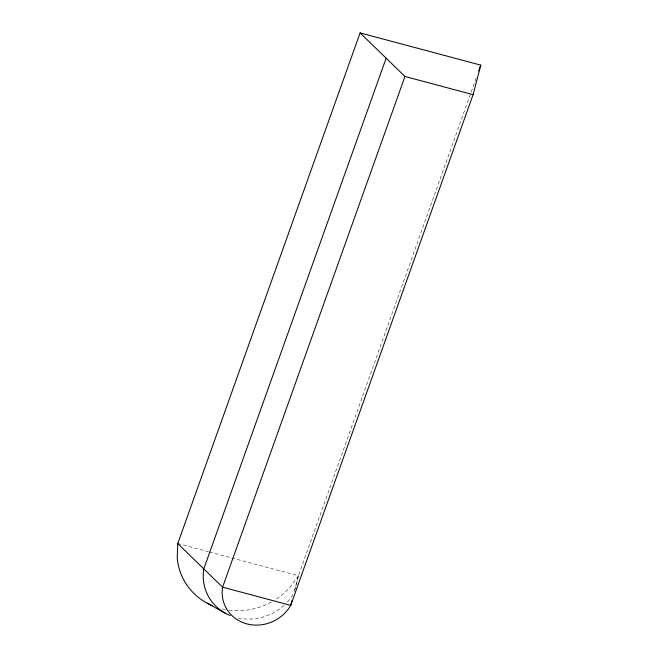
<?xml version="1.0" encoding="UTF-8"?>
<svg xmlns="http://www.w3.org/2000/svg" width="658" height="658" viewBox="0 0 658 658"><rect width="100%" height="100%" fill="white"/><g stroke="black" fill="none" stroke-linecap="round" stroke-linejoin="round"><path stroke-width="0.49" stroke-dasharray="3.29 2.47" d="M209.417 551.988L298.444 575.766L294.2 592.011L298.444 575.766L476.293 77.71M298.419 575.84L289.594 587.808A65.973 60.75 -26.8 0 1 275.669 599.487M177.767 543.533L208.43 551.725M292.917 594.692A49.292 45.386 -26.8 0 1 287.332 601.98M283.993 605.302A49.292 45.386 -26.8 0 1 237.752 617.911M271.277 602.086A65.973 60.75 -26.8 0 1 226.401 609.76M225.423 609.588A65.973 60.75 -26.8 0 1 220.636 608.502"/><path stroke-width="0.99" d="M177.767 543.533L222.601 587.175A37.243 34.306 -26.9 0 0 246.799 623.874A37.243 34.306 -26.9 0 0 290.721 605.368L473.086 94.662L480.784 65.134L360.107 32.9L177.767 543.533L177.216 557.795A65.973 60.75 -26.8 0 0 212.345 605.656M291.963 600.598L290.721 605.368L222.601 587.175L404.966 76.468L360.107 32.9M386.156 58.175L203.791 568.882A49.292 45.386 -26.8 0 0 230.168 615.543M478.711 70.932L480.784 65.134M404.966 76.468L473.086 94.662M207.13 603.147L225.727 613.445"/></g></svg>
